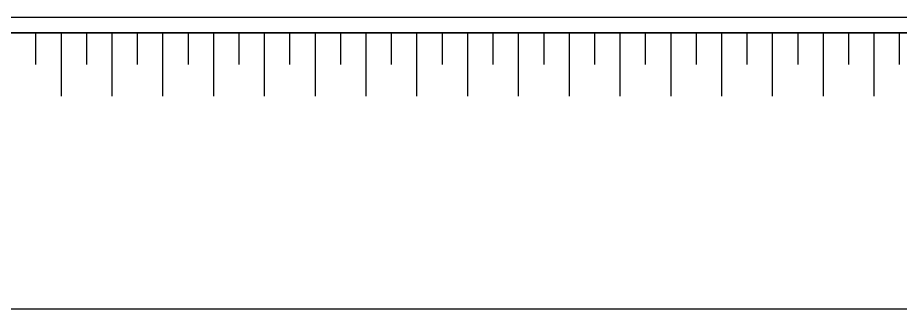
# Model space of a CAD drawing. Header units: millimetres. Extents: x 2801 to 3319, y 1187 to 1422.
# Drawn here: x 3064.35 to 3081.72, y 1276.74 to 1282.49 of the extents above; entities that cross this region are included whole.
import ezdxf

# ---------------------------------------------------------------- set-up
doc = ezdxf.new("R2010")
doc.units = ezdxf.units.MM
doc.layers.add('AR-PIS', color=1, linetype='Continuous')
doc.layers.add('AR-TALUDE', color=1, linetype='Continuous')

# ---------------------------------------------------------------- blocks, each defined once
blk = doc.blocks.new('TALUDE')
at = {"layer": 'AR-TALUDE', "color": 1}
for p, q in [((129.504, -10.975), (129.504, -11.599)), ((130.004, -10.975), (130.004, -12.222)), ((130.504, -10.975), (130.504, -11.599)), ((131.004, -10.975), (131.004, -12.222)), ((131.504, -10.975), (131.504, -11.599)), ((132.004, -10.975), (132.004, -12.222)), ((132.504, -10.975), (132.504, -11.599)), ((133.004, -10.975), (133.004, -12.222)), ((133.504, -10.975), (133.504, -11.599)), ((134.004, -10.975), (134.004, -12.222)), ((134.504, -10.975), (134.504, -11.599)), ((135.004, -10.975), (135.004, -12.222)), ((135.504, -10.975), (135.504, -11.599)), ((136.004, -10.975), (136.004, -12.222)), ((136.504, -10.975), (136.504, -11.599)), ((137.004, -10.975), (137.004, -12.222)), ((137.504, -10.975), (137.504, -11.599)), ((138.004, -10.975), (138.004, -12.222)), ((138.504, -10.975), (138.504, -11.599)), ((139.004, -10.975), (139.004, -12.222)), ((139.504, -10.975), (139.504, -11.599)), ((140.004, -10.975), (140.004, -12.222)), ((140.504, -10.975), (140.504, -11.599)), ((141.004, -10.975), (141.004, -12.222)), ((141.504, -10.975), (141.504, -11.599)), ((142.004, -10.975), (142.004, -12.222)), ((142.504, -10.975), (142.504, -11.599)), ((143.004, -10.975), (143.004, -12.222)), ((143.504, -10.975), (143.504, -11.599)), ((144.004, -10.975), (144.004, -12.222)), ((144.504, -10.975), (144.504, -11.599)), ((145.004, -10.975), (145.004, -12.222)), ((145.504, -10.975), (145.504, -11.599)), ((146.004, -10.975), (146.004, -12.222)), ((146.504, -10.975), (146.504, -11.599))]:
    blk.add_line(p, q, dxfattribs=at)
at = {"layer": 'AR-TALUDE', "color": 1, "ltscale": 3}
blk.add_line((180.754, -16.421), (27.601, -16.426), dxfattribs=at)
blk.add_lwpolyline([(102.318, -11.476), (102.318, -14.95), (105.982, -14.95), (105.982, -10.975), (180.754, -10.975)], dxfattribs=at)

msp = doc.modelspace()

# ---------------------------------------------------------------- linework, layer by layer
at = {"layer": 'AR-PIS'}
for p, q in [((3115.954, 1282.491), (3041.163, 1282.491)), ((3115.954, 1282.191), (3041.163, 1282.191))]:
    msp.add_line(p, q, dxfattribs=at)

# ---------------------------------------------------------------- block references
at = {"layer": 'AR-TALUDE'}
msp.add_blockref('TALUDE', (2935.2, 1293.166), dxfattribs=at)

doc.saveas('drawing.dxf')
